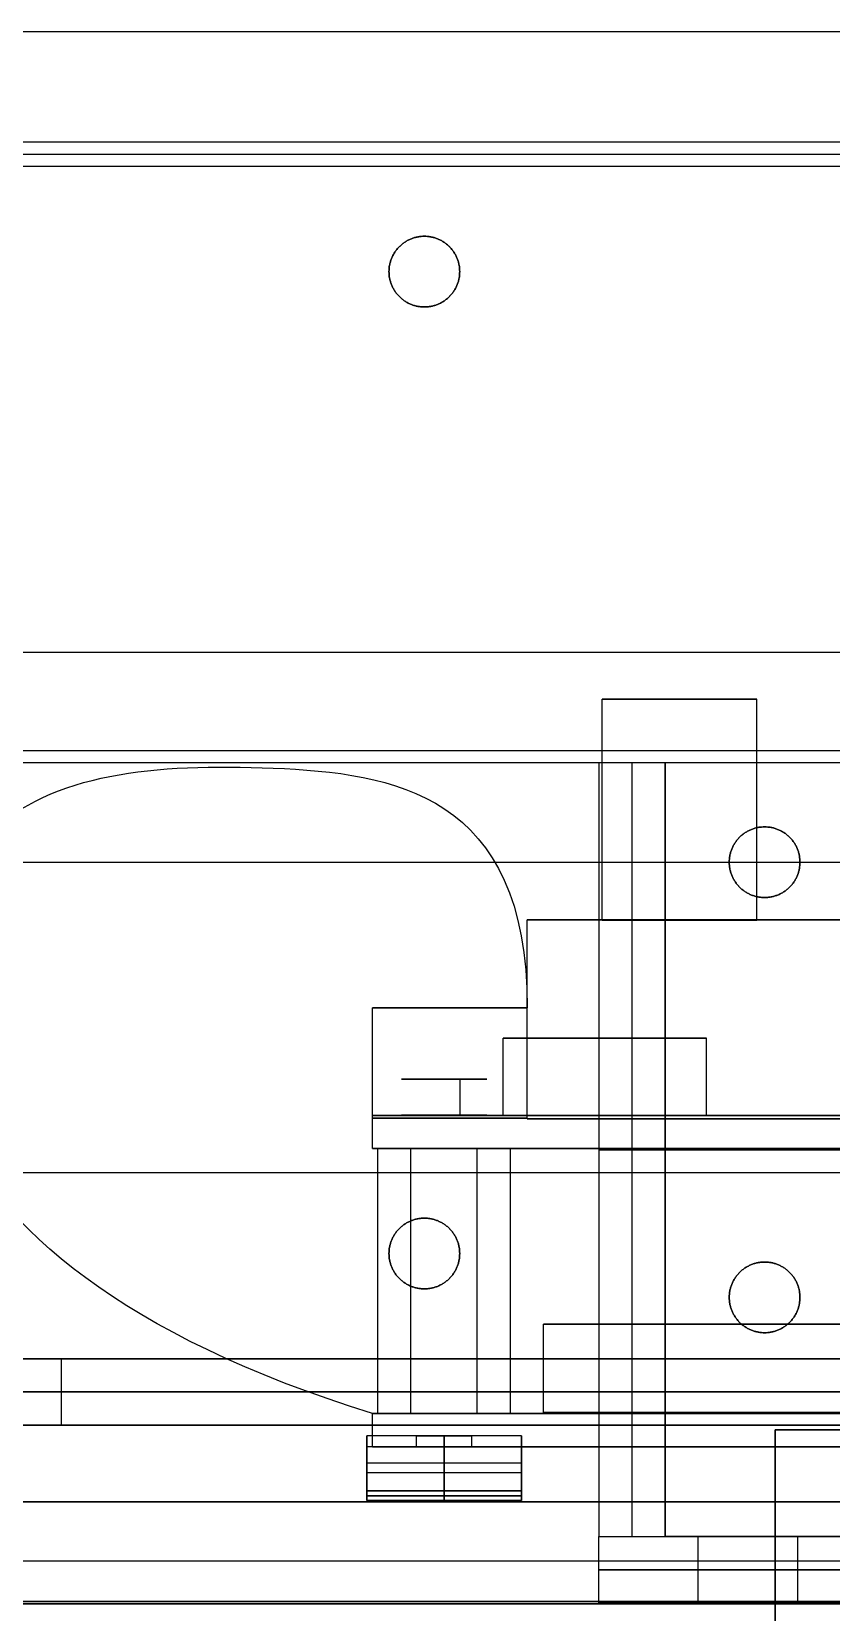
# Model space of a CAD drawing. Header units: millimetres. Extents: x 0 to 665, y 182 to 367.
# Drawn here: x 501.5 to 537.7, y 230.3 to 301.8 of the extents above; entities that cross this region are included whole.
import ezdxf

# ---------------------------------------------------------------- set-up
doc = ezdxf.new("R2010")
doc.units = ezdxf.units.MM
doc.header["$MEASUREMENT"] = 0
for name, color, linetype, true_color in [('Camera Mount', 7, 'Continuous', 0xffffff), ('Display Board', 253, 'Continuous', 0xb4b4b4), ('Display Bracket', 254, 'Continuous', 0xd1d1ff), ('Inner Mount$booleaned (inner mount)', 18, 'Continuous', 0x000000), ('Outer Case$booleaned (outer)', 251, 'Continuous', 0x4a4a4a), ('Raspberry Pi', 128, 'Continuous', 0x005431), ('Screen', 178, 'Continuous', 0x000054)]:
    doc.layers.add(name, color=color, linetype=linetype, true_color=true_color)

msp = doc.modelspace()

# ---------------------------------------------------------------- linework, layer by layer
at = {"layer": 'Camera Mount'}
for p, q in [((527.151, 251.204, 90.009), (527.151, 233.684, 90.009)), ((527.151, 251.204, 90.009), (527.151, 251.204, 73.5)), ((527.151, 251.204, 70.5), (583.151, 251.204, 70.5)), ((530.151, 251.204, 90.009), (530.151, 233.684, 90.009)), ((530.151, 251.204, 90.009), (530.151, 251.204, 73.5)), ((530.151, 251.204, 73.5), (580.151, 251.204, 73.5)), ((580.151, 233.684, 85.379), (530.151, 233.684, 85.379)), ((583.151, 230.684, 85.379), (527.151, 230.684, 85.379))]:
    msp.add_line(p, q, dxfattribs=at)
for points in [[(527.151, 268.724, 73.5), (527.151, 251.204, 73.5), (527.151, 233.684, 73.5)], [(530.151, 268.724, 73.5), (528.651, 268.724, 73.5), (527.151, 268.724, 73.5)], [(527.151, 268.724, 73.5), (527.151, 251.204, 90.009), (527.151, 233.684, 106.519)], [(583.151, 268.724, 70.5), (555.151, 268.724, 70.5), (527.151, 268.724, 70.5)], [(527.151, 268.724, 70.5), (527.151, 268.724, 72), (527.151, 268.724, 73.5)], [(527.151, 268.724, 70.5), (527.151, 251.204, 70.5), (527.151, 233.684, 70.5)], [(583.151, 268.724, 72), (555.151, 268.724, 72), (527.151, 268.724, 72)], [(527.151, 268.724, 72), (527.151, 251.204, 72), (527.151, 233.684, 72)], [(528.651, 268.724, 73.5), (528.651, 251.204, 90.009), (528.651, 233.684, 106.519)], [(530.151, 233.684, 73.5), (530.151, 251.204, 73.5), (530.151, 268.724, 73.5)], [(530.151, 268.724, 73.5), (530.151, 251.204, 90.009), (530.151, 233.684, 106.519)], [(580.151, 268.724, 73.5), (555.151, 268.724, 73.5), (530.151, 268.724, 73.5)], [(534.651, 265.824, 70.5), (534.651, 265.824, 72), (534.651, 265.824, 73.5)], [(533.051, 264.224, 70.5), (533.051, 264.224, 72), (533.051, 264.224, 73.5)], [(536.251, 264.224, 70.5), (536.251, 264.224, 72), (536.251, 264.224, 73.5)], [(534.651, 262.624, 70.5), (534.651, 262.624, 72), (534.651, 262.624, 73.5)], [(527.151, 251.204, 90.009), (528.651, 251.204, 90.009), (530.151, 251.204, 90.009)], [(527.151, 251.204, 70.5), (527.151, 251.204, 72), (527.151, 251.204, 73.5)], [(534.651, 246.118, 70.5), (534.651, 246.118, 72), (534.651, 246.118, 73.5)], [(533.051, 244.518, 70.5), (533.051, 244.518, 72), (533.051, 244.518, 73.5)], [(536.251, 244.518, 70.5), (536.251, 244.518, 72), (536.251, 244.518, 73.5)], [(534.651, 242.918, 70.5), (534.651, 242.918, 72), (534.651, 242.918, 73.5)], [(527.151, 230.684, 70.5), (527.151, 232.184, 70.5), (527.151, 233.684, 70.5)], [(527.151, 233.684, 70.5), (531.651, 233.684, 70.5), (536.151, 233.684, 70.5)], [(527.151, 230.684, 106.519), (527.151, 232.184, 106.519), (527.151, 233.684, 106.519)], [(527.151, 233.684, 70.5), (527.151, 233.684, 72), (527.151, 233.684, 73.5)], [(527.151, 233.684, 106.519), (528.651, 233.684, 106.519), (530.151, 233.684, 106.519)], [(527.151, 233.684, 106.519), (527.151, 233.684, 90.009), (527.151, 233.684, 73.5)], [(527.151, 230.684, 88.509), (527.151, 232.184, 88.509), (527.151, 233.684, 88.509)], [(530.151, 233.684, 106.519), (530.151, 233.684, 90.009), (530.151, 233.684, 73.5)], [(530.151, 233.684, 73.5), (555.151, 233.684, 73.5), (580.151, 233.684, 73.5)], [(531.651, 230.684, 70.5), (531.651, 232.184, 70.5), (531.651, 233.684, 70.5)], [(536.151, 230.684, 64.239), (536.151, 232.184, 64.239), (536.151, 233.684, 64.239)], [(543.647, 233.684, 64.239), (539.899, 233.684, 64.239), (536.151, 233.684, 64.239)], [(536.151, 230.684, 70.5), (536.151, 232.184, 70.5), (536.151, 233.684, 70.5)], [(536.151, 233.684, 64.239), (536.151, 233.684, 67.37), (536.151, 233.684, 70.5)], [(536.151, 233.684, 70.5), (555.151, 233.684, 70.5), (574.151, 233.684, 70.5)], [(536.151, 230.684, 67.37), (536.151, 232.184, 67.37), (536.151, 233.684, 67.37)], [(536.151, 232.184, 70.5), (531.651, 232.184, 70.5), (527.151, 232.184, 70.5)], [(527.151, 232.184, 70.5), (527.151, 232.184, 88.509), (527.151, 232.184, 106.519)], [(543.647, 232.184, 64.239), (539.899, 232.184, 64.239), (536.151, 232.184, 64.239)], [(536.151, 232.184, 64.239), (536.151, 232.184, 67.37), (536.151, 232.184, 70.5)], [(536.151, 230.684, 70.5), (531.651, 230.684, 70.5), (527.151, 230.684, 70.5)], [(527.151, 230.684, 70.5), (527.151, 230.684, 88.509), (527.151, 230.684, 106.519)], [(543.647, 230.684, 64.239), (539.899, 230.684, 64.239), (536.151, 230.684, 64.239)], [(536.151, 230.684, 64.239), (536.151, 230.684, 67.37), (536.151, 230.684, 70.5)]]:
    msp.add_open_spline(points, degree=2, dxfattribs=at)
for points in [[(536.251, 264.224, 70.5), (536.251, 262.624, 70.5), (534.651, 262.624, 70.5), (533.051, 262.624, 70.5), (533.051, 264.224, 70.5), (533.051, 265.824, 70.5), (534.651, 265.824, 70.5), (536.251, 265.824, 70.5), (536.251, 264.224, 70.5)], [(536.251, 264.224, 73.5), (536.251, 262.624, 73.5), (534.651, 262.624, 73.5), (533.051, 262.624, 73.5), (533.051, 264.224, 73.5), (533.051, 265.824, 73.5), (534.651, 265.824, 73.5), (536.251, 265.824, 73.5), (536.251, 264.224, 73.5)], [(536.251, 244.518, 70.5), (536.251, 242.918, 70.5), (534.651, 242.918, 70.5), (533.051, 242.918, 70.5), (533.051, 244.518, 70.5), (533.051, 246.118, 70.5), (534.651, 246.118, 70.5), (536.251, 246.118, 70.5), (536.251, 244.518, 70.5)], [(536.251, 244.518, 73.5), (536.251, 242.918, 73.5), (534.651, 242.918, 73.5), (533.051, 242.918, 73.5), (533.051, 244.518, 73.5), (533.051, 246.118, 73.5), (534.651, 246.118, 73.5), (536.251, 246.118, 73.5), (536.251, 244.518, 73.5)]]:
    msp.add_rational_spline(points, [1, 0.707106781187, 1, 0.707106781187, 1, 0.707106781187, 1, 0.707106781187, 1], degree=2, knots=[-10.053096, -10.053096, -10.053096, -7.539822, -7.539822, -5.026548, -5.026548, -2.513274, -2.513274, 0, 0, 0], dxfattribs=at)
for points, knots in [([(530.151, 233.684, 106.519), (542.651, 233.684, 106.519), (555.151, 233.684, 106.519), (567.651, 233.684, 106.519), (580.151, 233.684, 106.519)], [458.146722, 458.146722, 458.146722, 483.146722, 483.146722, 508.146722, 508.146722, 508.146722]), ([(527.151, 232.184, 106.519), (541.151, 232.184, 106.519), (555.151, 232.184, 106.519), (569.151, 232.184, 106.519), (583.151, 232.184, 106.519)], [455.146722, 455.146722, 455.146722, 483.146722, 483.146722, 511.146722, 511.146722, 511.146722]), ([(527.151, 230.684, 106.519), (541.151, 230.684, 106.519), (555.151, 230.684, 106.519), (569.151, 230.684, 106.519), (583.151, 230.684, 106.519)], [455.146722, 455.146722, 455.146722, 483.146722, 483.146722, 511.146722, 511.146722, 511.146722])]:
    msp.add_open_spline(points, degree=2, knots=knots, dxfattribs=at)
at = {"layer": 'Display Board'}
for points in [[(517.151, 251.255, -29.5), (517.901, 251.255, -28.201), (518.651, 251.255, -26.902)], [(517.151, 239.255, -29.5), (517.151, 245.255, -29.5), (517.151, 251.255, -29.5)], [(518.651, 251.255, -32.098), (517.901, 251.255, -30.799), (517.151, 251.255, -29.5)], [(517.151, 251.255, 20), (517.901, 251.255, 21.299), (518.651, 251.255, 22.598)], [(517.151, 239.255, 20), (517.151, 245.255, 20), (517.151, 251.255, 20)], [(518.651, 251.255, 17.402), (517.901, 251.255, 18.701), (517.151, 251.255, 20)], [(518.651, 239.255, -26.902), (518.651, 245.255, -26.902), (518.651, 251.255, -26.902)], [(518.651, 251.255, -26.902), (520.151, 251.255, -26.902), (521.651, 251.255, -26.902)], [(518.651, 239.255, -32.098), (518.651, 245.255, -32.098), (518.651, 251.255, -32.098)], [(521.651, 251.255, -32.098), (520.151, 251.255, -32.098), (518.651, 251.255, -32.098)], [(518.651, 239.255, 22.598), (518.651, 245.255, 22.598), (518.651, 251.255, 22.598)], [(518.651, 251.255, 22.598), (520.151, 251.255, 22.598), (521.651, 251.255, 22.598)], [(518.651, 239.255, 17.402), (518.651, 245.255, 17.402), (518.651, 251.255, 17.402)], [(521.651, 251.255, 17.402), (520.151, 251.255, 17.402), (518.651, 251.255, 17.402)], [(521.651, 239.255, -26.902), (521.651, 245.255, -26.902), (521.651, 251.255, -26.902)], [(521.651, 251.255, -26.902), (522.401, 251.255, -28.201), (523.151, 251.255, -29.5)], [(521.651, 239.255, -32.098), (521.651, 245.255, -32.098), (521.651, 251.255, -32.098)], [(523.151, 251.255, -29.5), (522.401, 251.255, -30.799), (521.651, 251.255, -32.098)], [(521.651, 239.255, 22.598), (521.651, 245.255, 22.598), (521.651, 251.255, 22.598)], [(521.651, 251.255, 22.598), (522.401, 251.255, 21.299), (523.151, 251.255, 20)], [(521.651, 239.255, 17.402), (521.651, 245.255, 17.402), (521.651, 251.255, 17.402)], [(523.151, 251.255, 20), (522.401, 251.255, 18.701), (521.651, 251.255, 17.402)], [(523.151, 239.255, -29.5), (523.151, 245.255, -29.5), (523.151, 251.255, -29.5)], [(523.151, 239.255, 20), (523.151, 245.255, 20), (523.151, 251.255, 20)], [(516.915, 237.755, -32), (516.915, 238.505, -32), (516.915, 239.255, -32)], [(582.915, 239.255, -32), (549.915, 239.255, -32), (516.915, 239.255, -32)], [(516.915, 237.755, 23), (516.915, 238.505, 23), (516.915, 239.255, 23)], [(516.915, 239.255, -32), (516.915, 239.255, -4.5), (516.915, 239.255, 23)], [(516.915, 239.255, 23), (549.915, 239.255, 23), (582.915, 239.255, 23)], [(517.151, 239.255, -29.5), (517.901, 239.255, -28.201), (518.651, 239.255, -26.902)], [(518.651, 239.255, -32.098), (517.901, 239.255, -30.799), (517.151, 239.255, -29.5)], [(517.151, 239.255, 20), (517.901, 239.255, 21.299), (518.651, 239.255, 22.598)], [(518.651, 239.255, 17.402), (517.901, 239.255, 18.701), (517.151, 239.255, 20)], [(518.651, 239.255, -26.902), (520.151, 239.255, -26.902), (521.651, 239.255, -26.902)], [(521.651, 239.255, -32.098), (520.151, 239.255, -32.098), (518.651, 239.255, -32.098)], [(518.651, 239.255, 22.598), (520.151, 239.255, 22.598), (521.651, 239.255, 22.598)], [(521.651, 239.255, 17.402), (520.151, 239.255, 17.402), (518.651, 239.255, 17.402)], [(521.651, 239.255, -26.902), (522.401, 239.255, -28.201), (523.151, 239.255, -29.5)], [(523.151, 239.255, -29.5), (522.401, 239.255, -30.799), (521.651, 239.255, -32.098)], [(521.651, 239.255, 22.598), (522.401, 239.255, 21.299), (523.151, 239.255, 20)], [(523.151, 239.255, 20), (522.401, 239.255, 18.701), (521.651, 239.255, 17.402)], [(582.915, 237.755, -32), (549.915, 237.755, -32), (516.915, 237.755, -32)], [(516.915, 237.755, -32), (516.915, 237.755, -4.5), (516.915, 237.755, 23)], [(516.915, 237.755, 23), (549.915, 237.755, 23), (582.915, 237.755, 23)]]:
    msp.add_open_spline(points, degree=2, dxfattribs=at)
at = {"layer": 'Display Bracket'}
for p, q in [((516.651, 238.255, 22.992), (516.651, 237.973, 22.992)), ((516.651, 238.255, -26.508), (516.651, 237.973, -26.508)), ((516.651, 238.251, 16.993), (516.651, 238.005, 17.13)), ((516.651, 238.251, -32.507), (516.651, 238.005, -32.37)), ((516.651, 237.973, 17.008), (516.651, 238.041, 17.13)), ((516.651, 237.973, -32.492), (516.651, 238.041, -32.37)), ((516.651, 238.005, 22.87), (516.651, 238.005, 23.009)), ((516.651, 238.005, -26.63), (516.651, 238.005, -26.491)), ((523.651, 238.255, 17.008), (523.651, 237.973, 17.008)), ((523.651, 238.255, -32.492), (523.651, 237.973, -32.492)), ((523.651, 238.251, 23.007), (523.651, 238.005, 22.87)), ((523.651, 238.251, -26.493), (523.651, 238.005, -26.63)), ((523.651, 237.973, 22.992), (523.651, 238.041, 22.87)), ((523.651, 237.973, -26.508), (523.651, 238.041, -26.63)), ((523.651, 238.005, 17.13), (523.651, 238.005, 16.991)), ((523.651, 238.005, -32.37), (523.651, 238.005, -32.509))]:
    msp.add_line(p, q, dxfattribs=at)
for points, degree in [([(516.651, 238.255, 23), (516.651, 238.234, 23.038), (516.651, 238.213, 23.076), (516.651, 238.192, 23.113)], 3), ([(516.651, 238.255, 17), (516.651, 238.255, 17.043), (516.651, 238.255, 17.086), (516.651, 238.255, 17.13)], 3), ([(523.651, 238.255, 23), (520.151, 238.255, 23), (516.651, 238.255, 23)], 2), ([(523.651, 238.255, 17), (520.151, 238.255, 17), (516.651, 238.255, 17)], 2), ([(516.651, 238.192, 16.887), (516.651, 238.213, 16.924), (516.651, 238.234, 16.962), (516.651, 238.255, 17)], 3), ([(516.651, 238.255, 22.87), (516.651, 238.255, 22.914), (516.651, 238.255, 22.957), (516.651, 238.255, 23)], 3), ([(516.651, 238.255, 17.13), (516.651, 238.255, 19.043), (516.651, 238.255, 20.957), (516.651, 238.255, 22.87)], 3), ([(516.651, 238.255, 22.87), (516.651, 238.005, 22.87), (516.651, 237.755, 22.87)], 2), ([(516.651, 237.755, 17.13), (516.651, 238.005, 17.13), (516.651, 238.255, 17.13)], 2), ([(518.901, 238.255, 20), (517.776, 238.255, 20), (516.651, 238.255, 20)], 2), ([(516.651, 238.255, 20), (516.651, 238.005, 20), (516.651, 237.755, 20)], 2), ([(516.651, 238.255, -26.5), (516.651, 238.234, -26.462), (516.651, 238.213, -26.424), (516.651, 238.192, -26.387)], 3), ([(516.651, 238.255, -32.5), (516.651, 238.255, -32.457), (516.651, 238.255, -32.414), (516.651, 238.255, -32.37)], 3), ([(523.651, 238.255, -26.5), (520.151, 238.255, -26.5), (516.651, 238.255, -26.5)], 2), ([(523.651, 238.255, -32.5), (520.151, 238.255, -32.5), (516.651, 238.255, -32.5)], 2), ([(516.651, 238.192, -32.613), (516.651, 238.213, -32.576), (516.651, 238.234, -32.538), (516.651, 238.255, -32.5)], 3), ([(516.651, 238.255, -26.63), (516.651, 238.255, -26.586), (516.651, 238.255, -26.543), (516.651, 238.255, -26.5)], 3), ([(516.651, 238.255, -32.37), (516.651, 238.255, -30.457), (516.651, 238.255, -28.543), (516.651, 238.255, -26.63)], 3), ([(516.651, 238.255, -26.63), (516.651, 238.005, -26.63), (516.651, 237.755, -26.63)], 2), ([(516.651, 237.755, -32.37), (516.651, 238.005, -32.37), (516.651, 238.255, -32.37)], 2), ([(518.901, 238.255, -29.5), (517.776, 238.255, -29.5), (516.651, 238.255, -29.5)], 2), ([(516.651, 238.255, -29.5), (516.651, 238.005, -29.5), (516.651, 237.755, -29.5)], 2), ([(516.651, 235.755, 12.5), (516.651, 236.567, 13.962), (516.651, 237.38, 15.425), (516.651, 238.192, 16.887)], 3), ([(516.651, 238.192, 16.887), (516.651, 237.973, 17.008), (516.651, 237.755, 17.13)], 2), ([(516.651, 238.192, 23.113), (516.651, 237.38, 24.575), (516.651, 236.567, 26.038), (516.651, 235.755, 27.5)], 3), ([(516.651, 237.755, 22.87), (516.651, 237.973, 22.992), (516.651, 238.192, 23.113)], 2), ([(516.651, 235.755, -37), (516.651, 236.567, -35.538), (516.651, 237.38, -34.075), (516.651, 238.192, -32.613)], 3), ([(516.651, 238.192, -32.613), (516.651, 237.973, -32.492), (516.651, 237.755, -32.37)], 2), ([(516.651, 238.192, -26.387), (516.651, 237.38, -24.925), (516.651, 236.567, -23.462), (516.651, 235.755, -22)], 3), ([(516.651, 237.755, -26.63), (516.651, 237.973, -26.508), (516.651, 238.192, -26.387)], 2), ([(516.651, 238.005, 17.13), (516.651, 238.005, 19.043), (516.651, 238.005, 20.957), (516.651, 238.005, 22.87)], 3), ([(516.651, 238.005, -32.37), (516.651, 238.005, -30.457), (516.651, 238.005, -28.543), (516.651, 238.005, -26.63)], 3), ([(516.651, 235.536, 12.621), (516.651, 236.349, 14.084), (516.651, 237.161, 15.546), (516.651, 237.973, 17.008)], 3), ([(516.651, 237.973, 22.992), (516.651, 237.161, 24.454), (516.651, 236.349, 25.916), (516.651, 235.536, 27.379)], 3), ([(516.651, 235.536, -36.879), (516.651, 236.349, -35.416), (516.651, 237.161, -33.954), (516.651, 237.973, -32.492)], 3), ([(516.651, 237.973, -26.508), (516.651, 237.161, -25.046), (516.651, 236.349, -23.584), (516.651, 235.536, -22.121)], 3), ([(523.651, 237.755, 22.87), (520.151, 237.755, 22.87), (516.651, 237.755, 22.87)], 2), ([(516.651, 237.755, 22.87), (516.651, 236.943, 24.333), (516.651, 236.13, 25.795), (516.651, 235.318, 27.257)], 3), ([(523.651, 237.755, 17.13), (520.151, 237.755, 17.13), (516.651, 237.755, 17.13)], 2), ([(516.651, 237.755, 17.13), (516.651, 237.755, 19.043), (516.651, 237.755, 20.957), (516.651, 237.755, 22.87)], 3), ([(516.651, 235.318, 12.743), (516.651, 236.13, 14.205), (516.651, 236.943, 15.667), (516.651, 237.755, 17.13)], 3), ([(518.901, 237.755, 20), (517.776, 237.755, 20), (516.651, 237.755, 20)], 2), ([(523.651, 237.755, -26.63), (520.151, 237.755, -26.63), (516.651, 237.755, -26.63)], 2), ([(516.651, 237.755, -26.63), (516.651, 236.943, -25.167), (516.651, 236.13, -23.705), (516.651, 235.318, -22.243)], 3), ([(523.651, 237.755, -32.37), (520.151, 237.755, -32.37), (516.651, 237.755, -32.37)], 2), ([(516.651, 237.755, -32.37), (516.651, 237.755, -30.457), (516.651, 237.755, -28.543), (516.651, 237.755, -26.63)], 3), ([(516.651, 235.318, -36.757), (516.651, 236.13, -35.295), (516.651, 236.943, -33.833), (516.651, 237.755, -32.37)], 3), ([(518.901, 237.755, -29.5), (517.776, 237.755, -29.5), (516.651, 237.755, -29.5)], 2), ([(518.901, 237.755, 20), (518.901, 238.005, 20), (518.901, 238.255, 20)], 2), ([(518.901, 237.755, -29.5), (518.901, 238.005, -29.5), (518.901, 238.255, -29.5)], 2), ([(520.151, 237.755, 21.25), (520.151, 238.005, 21.25), (520.151, 238.255, 21.25)], 2), ([(520.151, 235.755, 27.5), (520.151, 236.588, 26), (520.151, 237.422, 24.5), (520.151, 238.255, 23)], 3), ([(520.151, 238.255, 23), (520.151, 238.255, 22.417), (520.151, 238.255, 21.833), (520.151, 238.255, 21.25)], 3), ([(520.151, 238.255, 18.75), (520.151, 238.255, 18.167), (520.151, 238.255, 17.583), (520.151, 238.255, 17)], 3), ([(520.151, 238.255, 17), (520.151, 237.422, 15.5), (520.151, 236.588, 14), (520.151, 235.755, 12.5)], 3), ([(520.151, 237.755, 18.75), (520.151, 238.005, 18.75), (520.151, 238.255, 18.75)], 2), ([(520.151, 237.755, -28.25), (520.151, 238.005, -28.25), (520.151, 238.255, -28.25)], 2), ([(520.151, 235.755, -22), (520.151, 236.588, -23.5), (520.151, 237.422, -25), (520.151, 238.255, -26.5)], 3), ([(520.151, 238.255, -26.5), (520.151, 238.255, -27.083), (520.151, 238.255, -27.667), (520.151, 238.255, -28.25)], 3), ([(520.151, 238.255, -30.75), (520.151, 238.255, -31.333), (520.151, 238.255, -31.917), (520.151, 238.255, -32.5)], 3), ([(520.151, 238.255, -32.5), (520.151, 237.422, -34), (520.151, 236.588, -35.5), (520.151, 235.755, -37)], 3), ([(520.151, 237.755, -30.75), (520.151, 238.005, -30.75), (520.151, 238.255, -30.75)], 2), ([(520.151, 235.318, 27.257), (520.151, 236.13, 25.795), (520.151, 236.943, 24.333), (520.151, 237.755, 22.87)], 3), ([(520.151, 237.755, 22.87), (520.151, 237.755, 22.33), (520.151, 237.755, 21.79), (520.151, 237.755, 21.25)], 3), ([(520.151, 237.755, 18.75), (520.151, 237.755, 18.21), (520.151, 237.755, 17.67), (520.151, 237.755, 17.13)], 3), ([(520.151, 237.755, 17.13), (520.151, 236.943, 15.667), (520.151, 236.13, 14.205), (520.151, 235.318, 12.743)], 3), ([(520.151, 235.318, -22.243), (520.151, 236.13, -23.705), (520.151, 236.943, -25.167), (520.151, 237.755, -26.63)], 3), ([(520.151, 237.755, -26.63), (520.151, 237.755, -27.17), (520.151, 237.755, -27.71), (520.151, 237.755, -28.25)], 3), ([(520.151, 237.755, -30.75), (520.151, 237.755, -31.29), (520.151, 237.755, -31.83), (520.151, 237.755, -32.37)], 3), ([(520.151, 237.755, -32.37), (520.151, 236.943, -33.833), (520.151, 236.13, -35.295), (520.151, 235.318, -36.757)], 3), ([(523.651, 238.255, 20), (522.526, 238.255, 20), (521.401, 238.255, 20)], 2), ([(521.401, 237.755, 20), (521.401, 238.005, 20), (521.401, 238.255, 20)], 2), ([(523.651, 238.255, -29.5), (522.526, 238.255, -29.5), (521.401, 238.255, -29.5)], 2), ([(521.401, 237.755, -29.5), (521.401, 238.005, -29.5), (521.401, 238.255, -29.5)], 2), ([(523.651, 237.755, 20), (522.526, 237.755, 20), (521.401, 237.755, 20)], 2), ([(523.651, 237.755, -29.5), (522.526, 237.755, -29.5), (521.401, 237.755, -29.5)], 2), ([(523.651, 238.255, 17), (523.651, 238.234, 16.962), (523.651, 238.213, 16.924), (523.651, 238.192, 16.887)], 3), ([(523.651, 238.255, 23), (523.651, 238.255, 22.957), (523.651, 238.255, 22.914), (523.651, 238.255, 22.87)], 3), ([(523.651, 238.192, 23.113), (523.651, 238.213, 23.076), (523.651, 238.234, 23.038), (523.651, 238.255, 23)], 3), ([(523.651, 238.255, 17.13), (523.651, 238.255, 17.086), (523.651, 238.255, 17.043), (523.651, 238.255, 17)], 3), ([(523.651, 238.255, 22.87), (523.651, 238.255, 20.957), (523.651, 238.255, 19.043), (523.651, 238.255, 17.13)], 3), ([(523.651, 238.255, 17.13), (523.651, 238.005, 17.13), (523.651, 237.755, 17.13)], 2), ([(523.651, 237.755, 22.87), (523.651, 238.005, 22.87), (523.651, 238.255, 22.87)], 2), ([(523.651, 238.255, 20), (523.651, 238.005, 20), (523.651, 237.755, 20)], 2), ([(523.651, 238.255, -32.5), (523.651, 238.234, -32.538), (523.651, 238.213, -32.576), (523.651, 238.192, -32.613)], 3), ([(523.651, 238.255, -26.5), (523.651, 238.255, -26.543), (523.651, 238.255, -26.586), (523.651, 238.255, -26.63)], 3), ([(523.651, 238.192, -26.387), (523.651, 238.213, -26.424), (523.651, 238.234, -26.462), (523.651, 238.255, -26.5)], 3), ([(523.651, 238.255, -32.37), (523.651, 238.255, -32.414), (523.651, 238.255, -32.457), (523.651, 238.255, -32.5)], 3), ([(523.651, 238.255, -26.63), (523.651, 238.255, -28.543), (523.651, 238.255, -30.457), (523.651, 238.255, -32.37)], 3), ([(523.651, 238.255, -32.37), (523.651, 238.005, -32.37), (523.651, 237.755, -32.37)], 2), ([(523.651, 237.755, -26.63), (523.651, 238.005, -26.63), (523.651, 238.255, -26.63)], 2), ([(523.651, 238.255, -29.5), (523.651, 238.005, -29.5), (523.651, 237.755, -29.5)], 2), ([(523.651, 235.755, 27.5), (523.651, 236.567, 26.038), (523.651, 237.38, 24.575), (523.651, 238.192, 23.113)], 3), ([(523.651, 238.192, 23.113), (523.651, 237.973, 22.992), (523.651, 237.755, 22.87)], 2), ([(523.651, 238.192, 16.887), (523.651, 237.38, 15.425), (523.651, 236.567, 13.962), (523.651, 235.755, 12.5)], 3), ([(523.651, 237.755, 17.13), (523.651, 237.973, 17.008), (523.651, 238.192, 16.887)], 2), ([(523.651, 235.755, -22), (523.651, 236.567, -23.462), (523.651, 237.38, -24.925), (523.651, 238.192, -26.387)], 3), ([(523.651, 238.192, -26.387), (523.651, 237.973, -26.508), (523.651, 237.755, -26.63)], 2), ([(523.651, 238.192, -32.613), (523.651, 237.38, -34.075), (523.651, 236.567, -35.538), (523.651, 235.755, -37)], 3), ([(523.651, 237.755, -32.37), (523.651, 237.973, -32.492), (523.651, 238.192, -32.613)], 2), ([(523.651, 238.005, 22.87), (523.651, 238.005, 20.957), (523.651, 238.005, 19.043), (523.651, 238.005, 17.13)], 3), ([(523.651, 238.005, -26.63), (523.651, 238.005, -28.543), (523.651, 238.005, -30.457), (523.651, 238.005, -32.37)], 3), ([(523.651, 235.536, 27.379), (523.651, 236.349, 25.916), (523.651, 237.161, 24.454), (523.651, 237.973, 22.992)], 3), ([(523.651, 237.973, 17.008), (523.651, 237.161, 15.546), (523.651, 236.349, 14.084), (523.651, 235.536, 12.621)], 3), ([(523.651, 235.536, -22.121), (523.651, 236.349, -23.584), (523.651, 237.161, -25.046), (523.651, 237.973, -26.508)], 3), ([(523.651, 237.973, -32.492), (523.651, 237.161, -33.954), (523.651, 236.349, -35.416), (523.651, 235.536, -36.879)], 3), ([(523.651, 235.318, 27.257), (523.651, 236.13, 25.795), (523.651, 236.943, 24.333), (523.651, 237.755, 22.87)], 3), ([(523.651, 237.755, 22.87), (523.651, 237.755, 20.957), (523.651, 237.755, 19.043), (523.651, 237.755, 17.13)], 3), ([(523.651, 237.755, 17.13), (523.651, 236.943, 15.667), (523.651, 236.13, 14.205), (523.651, 235.318, 12.743)], 3), ([(523.651, 235.318, -22.243), (523.651, 236.13, -23.705), (523.651, 236.943, -25.167), (523.651, 237.755, -26.63)], 3), ([(523.651, 237.755, -26.63), (523.651, 237.755, -28.543), (523.651, 237.755, -30.457), (523.651, 237.755, -32.37)], 3), ([(523.651, 237.755, -32.37), (523.651, 236.943, -33.833), (523.651, 236.13, -35.295), (523.651, 235.318, -36.757)], 3), ([(523.651, 237.005, 25.25), (520.151, 237.005, 25.25), (516.651, 237.005, 25.25)], 2), ([(523.651, 237.005, 14.75), (520.151, 237.005, 14.75), (516.651, 237.005, 14.75)], 2), ([(523.651, 237.005, -24.25), (520.151, 237.005, -24.25), (516.651, 237.005, -24.25)], 2), ([(523.651, 237.005, -34.75), (520.151, 237.005, -34.75), (516.651, 237.005, -34.75)], 2), ([(516.651, 236.973, 14.693), (516.651, 236.755, 14.815), (516.651, 236.536, 14.936)], 2), ([(516.651, 236.973, 25.307), (516.651, 236.755, 25.185), (516.651, 236.536, 25.064)], 2), ([(516.651, 236.973, -34.807), (516.651, 236.755, -34.685), (516.651, 236.536, -34.564)], 2), ([(516.651, 236.973, -24.193), (516.651, 236.755, -24.315), (516.651, 236.536, -24.436)], 2), ([(523.651, 236.973, 25.307), (523.651, 236.755, 25.185), (523.651, 236.536, 25.064)], 2), ([(523.651, 236.973, 14.693), (523.651, 236.755, 14.815), (523.651, 236.536, 14.936)], 2), ([(523.651, 236.973, -24.193), (523.651, 236.755, -24.315), (523.651, 236.536, -24.436)], 2), ([(523.651, 236.973, -34.807), (523.651, 236.755, -34.685), (523.651, 236.536, -34.564)], 2), ([(523.651, 236.568, 25.007), (520.151, 236.568, 25.007), (516.651, 236.568, 25.007)], 2), ([(523.651, 236.568, 14.993), (520.151, 236.568, 14.993), (516.651, 236.568, 14.993)], 2), ([(523.651, 236.568, -24.493), (520.151, 236.568, -24.493), (516.651, 236.568, -24.493)], 2), ([(523.651, 236.568, -34.507), (520.151, 236.568, -34.507), (516.651, 236.568, -34.507)], 2), ([(523.651, 235.755, 12.5), (520.151, 235.755, 12.5), (516.651, 235.755, 12.5)], 2), ([(516.651, 235.755, 27.5), (520.151, 235.755, 27.5), (523.651, 235.755, 27.5)], 2), ([(516.651, 235.318, 27.257), (516.651, 235.536, 27.379), (516.651, 235.755, 27.5)], 2), ([(516.651, 235.755, 12.5), (516.651, 235.536, 12.621), (516.651, 235.318, 12.743)], 2), ([(523.651, 235.755, -37), (520.151, 235.755, -37), (516.651, 235.755, -37)], 2), ([(516.651, 235.755, -22), (520.151, 235.755, -22), (523.651, 235.755, -22)], 2), ([(516.651, 235.318, -22.243), (516.651, 235.536, -22.121), (516.651, 235.755, -22)], 2), ([(516.651, 235.755, -37), (516.651, 235.536, -36.879), (516.651, 235.318, -36.757)], 2), ([(516.651, 235.536, 27.379), (520.151, 235.536, 27.379), (523.651, 235.536, 27.379)], 2), ([(523.651, 235.536, 12.621), (520.151, 235.536, 12.621), (516.651, 235.536, 12.621)], 2), ([(516.651, 235.536, -22.121), (520.151, 235.536, -22.121), (523.651, 235.536, -22.121)], 2), ([(523.651, 235.536, -36.879), (520.151, 235.536, -36.879), (516.651, 235.536, -36.879)], 2), ([(520.151, 235.755, 27.5), (520.151, 235.536, 27.379), (520.151, 235.318, 27.257)], 2), ([(520.151, 235.755, 12.5), (520.151, 235.536, 12.621), (520.151, 235.318, 12.743)], 2), ([(520.151, 235.755, -22), (520.151, 235.536, -22.121), (520.151, 235.318, -22.243)], 2), ([(520.151, 235.755, -37), (520.151, 235.536, -36.879), (520.151, 235.318, -36.757)], 2), ([(523.651, 235.755, 27.5), (523.651, 235.536, 27.379), (523.651, 235.318, 27.257)], 2), ([(523.651, 235.755, 12.5), (523.651, 235.536, 12.621), (523.651, 235.318, 12.743)], 2), ([(523.651, 235.755, -22), (523.651, 235.536, -22.121), (523.651, 235.318, -22.243)], 2), ([(523.651, 235.755, -37), (523.651, 235.536, -36.879), (523.651, 235.318, -36.757)], 2), ([(638.651, 235.255, -50.5), (555.151, 235.255, -50.5), (471.651, 235.255, -50.5)], 2), ([(471.651, 235.255, 50.5), (555.151, 235.255, 50.5), (638.651, 235.255, 50.5)], 2), ([(516.651, 235.318, 27.257), (520.151, 235.318, 27.257), (523.651, 235.318, 27.257)], 2), ([(523.651, 235.318, 12.743), (520.151, 235.318, 12.743), (516.651, 235.318, 12.743)], 2), ([(516.651, 235.318, -22.243), (520.151, 235.318, -22.243), (523.651, 235.318, -22.243)], 2), ([(523.651, 235.318, -36.757), (520.151, 235.318, -36.757), (516.651, 235.318, -36.757)], 2), ([(638.651, 230.755, -50.5), (555.151, 230.755, -50.5), (471.651, 230.755, -50.5)], 2), ([(471.651, 230.755, 50.5), (555.151, 230.755, 50.5), (638.651, 230.755, 50.5)], 2)]:
    msp.add_open_spline(points, degree=degree, dxfattribs=at)
at = {"layer": 'Display Bracket', "extrusion": (0, -1, 0)}
for points in [[(520.151, 238.255, 21.25), (518.901, 238.255, 21.25), (518.901, 238.255, 20), (518.901, 238.255, 18.75), (520.151, 238.255, 18.75), (521.401, 238.255, 18.75), (521.401, 238.255, 20), (521.401, 238.255, 21.25), (520.151, 238.255, 21.25)], [(520.151, 238.255, -28.25), (518.901, 238.255, -28.25), (518.901, 238.255, -29.5), (518.901, 238.255, -30.75), (520.151, 238.255, -30.75), (521.401, 238.255, -30.75), (521.401, 238.255, -29.5), (521.401, 238.255, -28.25), (520.151, 238.255, -28.25)]]:
    msp.add_rational_spline(points, [0.999999860338, 0.707106851018, 1, 0.707106781187, 1, 0.707106781187, 1, 0.707106781187, 1], degree=2, knots=[-7.853982, -7.853982, -7.853982, -5.890487, -5.890487, -3.926991, -3.926991, -1.963496, -1.963496, 0, 0, 0], dxfattribs=at)
at = {"layer": 'Display Bracket', "extrusion": (0, 1, 1.13687e-14)}
for points in [[(520.151, 237.755, 21.25), (518.901, 237.755, 21.25), (518.901, 237.755, 20), (518.901, 237.755, 18.75), (520.151, 237.755, 18.75), (521.401, 237.755, 18.75), (521.401, 237.755, 20), (521.401, 237.755, 21.25), (520.151, 237.755, 21.25)], [(520.151, 237.755, -28.25), (518.901, 237.755, -28.25), (518.901, 237.755, -29.5), (518.901, 237.755, -30.75), (520.151, 237.755, -30.75), (521.401, 237.755, -30.75), (521.401, 237.755, -29.5), (521.401, 237.755, -28.25), (520.151, 237.755, -28.25)]]:
    msp.add_rational_spline(points, [1, 0.707106781187, 1, 0.707106781187, 1, 0.707106781187, 1, 0.707106781187, 1], degree=2, knots=[-7.853982, -7.853982, -7.853982, -5.890486, -5.890486, -3.926991, -3.926991, -1.963495, -1.963495, 0, 0, 0], dxfattribs=at)
at = {"layer": 'Inner Mount$booleaned (inner mount)'}
for p, q in [((481.651, 269.284, -63.5), (600.054, 269.284, -63.5)), ((481.651, 268.735, -58.5), (541.351, 268.735, -58.5)), ((481.651, 241.738, -6.5), (502.845, 241.738, -6.5)), ((471.651, 238.738, -6.5), (502.845, 238.738, -6.5))]:
    msp.add_line(p, q, dxfattribs=at)
for points in [[(600.054, 296.83, -63.5), (540.853, 296.83, -63.5), (481.651, 296.83, -63.5)], [(481.651, 296.284, -61), (540.853, 296.284, -61), (600.054, 296.284, -61)], [(481.651, 295.738, -58.5), (540.853, 295.738, -58.5), (600.054, 295.738, -58.5)], [(519.256, 292.565, -58.5), (519.256, 292.565, -61), (519.256, 292.565, -63.5)], [(517.656, 290.965, -58.5), (517.656, 290.965, -61), (517.656, 290.965, -63.5)], [(520.856, 290.965, -58.5), (520.856, 290.965, -61), (520.856, 290.965, -63.5)], [(519.256, 289.365, -58.5), (519.256, 289.365, -61), (519.256, 289.365, -63.5)], [(519.256, 248.105, -58.5), (519.256, 248.105, -61), (519.256, 248.105, -63.5)], [(517.656, 246.505, -58.5), (517.656, 246.505, -61), (517.656, 246.505, -63.5)], [(520.856, 246.505, -58.5), (520.856, 246.505, -61), (520.856, 246.505, -63.5)], [(519.256, 244.905, -58.5), (519.256, 244.905, -61), (519.256, 244.905, -63.5)], [(481.651, 241.738, 50.5), (540.853, 241.738, 50.5), (600.054, 241.738, 50.5)], [(600.054, 241.738, -63.5), (540.853, 241.738, -63.5), (481.651, 241.738, -63.5)], [(541.351, 241.738, -58.5), (511.501, 241.738, -58.5), (481.651, 241.738, -58.5)], [(502.845, 238.738, 30.5), (502.845, 240.238, 30.5), (502.845, 241.738, 30.5)], [(502.845, 238.738, -50.5), (502.845, 240.238, -50.5), (502.845, 241.738, -50.5)], [(502.845, 241.738, 30.5), (502.845, 241.738, -10), (502.845, 241.738, -50.5)], [(502.845, 241.738, -50.5), (551.449, 241.738, -50.5), (600.054, 241.738, -50.5)], [(600.054, 241.738, 30.5), (551.449, 241.738, 30.5), (502.845, 241.738, 30.5)], [(502.845, 238.738, -10), (502.845, 240.238, -10), (502.845, 241.738, -10)], [(600.054, 240.238, -63.5), (535.853, 240.238, -63.5), (471.651, 240.238, -63.5)], [(471.651, 240.238, 50.5), (535.853, 240.238, 50.5), (600.054, 240.238, 50.5)], [(600.054, 240.238, 30.5), (551.449, 240.238, 30.5), (502.845, 240.238, 30.5)], [(502.845, 240.238, 30.5), (502.845, 240.238, -10), (502.845, 240.238, -50.5)], [(502.845, 240.238, -50.5), (551.449, 240.238, -50.5), (600.054, 240.238, -50.5)], [(638.651, 238.738, -63.5), (555.151, 238.738, -63.5), (471.651, 238.738, -63.5)], [(471.651, 238.738, 50.5), (535.853, 238.738, 50.5), (600.054, 238.738, 50.5)], [(502.845, 238.738, 30.5), (502.845, 238.738, -10), (502.845, 238.738, -50.5)], [(502.845, 238.738, -50.5), (555.151, 238.738, -50.5), (607.457, 238.738, -50.5)], [(600.054, 238.738, 30.5), (551.449, 238.738, 30.5), (502.845, 238.738, 30.5)]]:
    msp.add_open_spline(points, degree=2, dxfattribs=at)
for points, knots in [([(520.856, 290.965, -63.5), (520.856, 289.365, -63.5), (519.256, 289.365, -63.5), (517.656, 289.365, -63.5), (517.656, 290.965, -63.5), (517.656, 292.565, -63.5), (519.256, 292.565, -63.5), (520.856, 292.565, -63.5), (520.856, 290.965, -63.5)], [-10.053096, -10.053096, -10.053096, -7.539822, -7.539822, -5.026548, -5.026548, -2.513274, -2.513274, 0, 0, 0]), ([(520.856, 290.965, -58.5), (520.856, 292.565, -58.5), (519.256, 292.565, -58.5), (517.656, 292.565, -58.5), (517.656, 290.965, -58.5), (517.656, 289.365, -58.5), (519.256, 289.365, -58.5), (520.856, 289.365, -58.5), (520.856, 290.965, -58.5)], [0, 0, 0, 2.513274, 2.513274, 5.026548, 5.026548, 7.539822, 7.539822, 10.053096, 10.053096, 10.053096]), ([(520.856, 246.505, -63.5), (520.856, 244.905, -63.5), (519.256, 244.905, -63.5), (517.656, 244.905, -63.5), (517.656, 246.505, -63.5), (517.656, 248.105, -63.5), (519.256, 248.105, -63.5), (520.856, 248.105, -63.5), (520.856, 246.505, -63.5)], [-10.053096, -10.053096, -10.053096, -7.539822, -7.539822, -5.026548, -5.026548, -2.513274, -2.513274, 0, 0, 0]), ([(520.856, 246.505, -58.5), (520.856, 248.105, -58.5), (519.256, 248.105, -58.5), (517.656, 248.105, -58.5), (517.656, 246.505, -58.5), (517.656, 244.905, -58.5), (519.256, 244.905, -58.5), (520.856, 244.905, -58.5), (520.856, 246.505, -58.5)], [0, 0, 0, 2.513274, 2.513274, 5.026548, 5.026548, 7.539822, 7.539822, 10.053096, 10.053096, 10.053096])]:
    msp.add_rational_spline(points, [1, 0.707106781187, 1, 0.707106781187, 1, 0.707106781187, 1, 0.707106781187, 1], degree=2, knots=knots, dxfattribs=at)
at = {"layer": 'Outer Case$booleaned (outer)'}
for p, q in [((632.914, 264.208, -65.5), (477.388, 264.208, -65.5)), ((632.914, 264.208, -68.5), (477.388, 264.208, -68.5))]:
    msp.add_line(p, q, dxfattribs=at)
for points in [[(448.651, 301.833, -67), (555.151, 301.833, -67), (661.651, 301.833, -67)], [(451.651, 301.833, -65.5), (555.151, 301.833, -65.5), (658.651, 301.833, -65.5)], [(454.651, 301.833, -68.5), (555.151, 301.833, -68.5), (655.651, 301.833, -68.5)], [(519.256, 292.565, -65.5), (519.256, 292.565, -67), (519.256, 292.565, -68.5)], [(517.656, 290.965, -65.5), (517.656, 290.965, -67), (517.656, 290.965, -68.5)], [(520.856, 290.965, -65.5), (520.856, 290.965, -67), (520.856, 290.965, -68.5)], [(519.256, 289.365, -65.5), (519.256, 289.365, -67), (519.256, 289.365, -68.5)], [(661.651, 273.723, 70.5), (555.151, 273.723, 70.5), (448.651, 273.723, 70.5)], [(661.651, 273.723, 69), (555.151, 273.723, 69), (448.651, 273.723, 69)], [(658.651, 273.723, 67.5), (555.151, 273.723, 67.5), (451.651, 273.723, 67.5)], [(534.651, 265.824, 67.5), (534.651, 265.824, 69), (534.651, 265.824, 70.5)], [(533.051, 264.224, 67.5), (533.051, 264.224, 69), (533.051, 264.224, 70.5)], [(536.251, 264.224, 67.5), (536.251, 264.224, 69), (536.251, 264.224, 70.5)], [(534.651, 262.624, 67.5), (534.651, 262.624, 69), (534.651, 262.624, 70.5)], [(661.651, 250.153, 70.5), (555.151, 250.153, 70.5), (448.651, 250.153, 70.5)], [(658.651, 250.153, 67.5), (555.151, 250.153, 67.5), (451.651, 250.153, 67.5)], [(519.256, 248.105, -65.5), (519.256, 248.105, -67), (519.256, 248.105, -68.5)], [(517.656, 246.505, -65.5), (517.656, 246.505, -67), (517.656, 246.505, -68.5)], [(520.856, 246.505, -65.5), (520.856, 246.505, -67), (520.856, 246.505, -68.5)], [(534.651, 246.118, 67.5), (534.651, 246.118, 69), (534.651, 246.118, 70.5)], [(519.256, 244.905, -65.5), (519.256, 244.905, -67), (519.256, 244.905, -68.5)], [(533.051, 244.518, 67.5), (533.051, 244.518, 69), (533.051, 244.518, 70.5)], [(536.251, 244.518, 67.5), (536.251, 244.518, 69), (536.251, 244.518, 70.5)], [(534.651, 242.918, 67.5), (534.651, 242.918, 69), (534.651, 242.918, 70.5)], [(535.133, 226.583, 70.5), (535.133, 232.554, 70.5), (535.133, 238.525, 70.5)], [(535.133, 238.525, 70.5), (555.151, 238.525, 70.5), (575.169, 238.525, 70.5)], [(535.133, 238.525, 67.5), (535.133, 234.054, 67.5), (535.133, 229.583, 67.5)], [(575.169, 238.525, 67.5), (555.151, 238.525, 67.5), (535.133, 238.525, 67.5)], [(535.133, 238.525, 70.5), (535.133, 238.525, 69), (535.133, 238.525, 67.5)], [(454.651, 232.583, -74.442), (555.151, 232.583, -74.442), (655.651, 232.583, -74.442)], [(454.651, 232.583, -68.5), (555.151, 232.583, -68.5), (655.651, 232.583, -68.5)], [(454.651, 232.583, -71.442), (555.151, 232.583, -71.442), (655.651, 232.583, -71.442)]]:
    msp.add_open_spline(points, degree=2, dxfattribs=at)
for points, weights, knots in [([(520.856, 290.965, -65.5), (520.856, 292.565, -65.5), (519.256, 292.565, -65.5), (517.656, 292.565, -65.5), (517.656, 290.965, -65.5), (517.656, 289.365, -65.5), (519.256, 289.365, -65.5), (520.856, 289.365, -65.5), (520.856, 290.965, -65.5)], [0.999999860338, 0.707106851018, 1, 0.707106781187, 1, 0.707106781187, 1, 0.707106851018, 0.999999860338], [0, 0, 0, 2.513274, 2.513274, 5.026548, 5.026548, 7.539823, 7.539823, 10.053096, 10.053096, 10.053096]), ([(520.856, 290.965, -68.5), (520.856, 292.565, -68.5), (519.256, 292.565, -68.5), (517.656, 292.565, -68.5), (517.656, 290.965, -68.5), (517.656, 289.365, -68.5), (519.256, 289.365, -68.5), (520.856, 289.365, -68.5), (520.856, 290.965, -68.5)], [1, 0.707106781187, 1, 0.707106781187, 1, 0.707106781187, 1, 0.707106781187, 1], [0, 0, 0, 2.513274, 2.513274, 5.026548, 5.026548, 7.539822, 7.539822, 10.053096, 10.053096, 10.053096]), ([(536.251, 264.224, 70.5), (536.251, 262.624, 70.5), (534.651, 262.624, 70.5), (533.051, 262.624, 70.5), (533.051, 264.224, 70.5), (533.051, 265.824, 70.5), (534.651, 265.824, 70.5), (536.251, 265.824, 70.5), (536.251, 264.224, 70.5)], [1, 0.707106781187, 1, 0.707106781187, 1, 0.707106781187, 1, 0.707106781187, 1], [-10.053096, -10.053096, -10.053096, -7.539822, -7.539822, -5.026548, -5.026548, -2.513274, -2.513274, 0, 0, 0]), ([(536.251, 264.224, 67.5), (536.251, 265.824, 67.5), (534.651, 265.824, 67.5), (533.051, 265.824, 67.5), (533.051, 264.224, 67.5), (533.051, 262.624, 67.5), (534.651, 262.624, 67.5), (536.251, 262.624, 67.5), (536.251, 264.224, 67.5)], [1, 0.707106781187, 1, 0.707106781187, 1, 0.707106781187, 1, 0.707106781187, 1], [0, 0, 0, 2.513274, 2.513274, 5.026548, 5.026548, 7.539822, 7.539822, 10.053096, 10.053096, 10.053096]), ([(520.856, 246.505, -65.5), (520.856, 248.105, -65.5), (519.256, 248.105, -65.5), (517.656, 248.105, -65.5), (517.656, 246.505, -65.5), (517.656, 244.905, -65.5), (519.256, 244.905, -65.5), (520.856, 244.905, -65.5), (520.856, 246.505, -65.5)], [0.999999860338, 0.707106851018, 1, 0.707106781187, 1, 0.707106781187, 1, 0.707106851018, 0.999999860338], [0, 0, 0, 2.513274, 2.513274, 5.026548, 5.026548, 7.539823, 7.539823, 10.053096, 10.053096, 10.053096]), ([(520.856, 246.505, -68.5), (520.856, 248.105, -68.5), (519.256, 248.105, -68.5), (517.656, 248.105, -68.5), (517.656, 246.505, -68.5), (517.656, 244.905, -68.5), (519.256, 244.905, -68.5), (520.856, 244.905, -68.5), (520.856, 246.505, -68.5)], [1, 0.707106781187, 1, 0.707106781187, 1, 0.707106781187, 1, 0.707106781187, 1], [0, 0, 0, 2.513274, 2.513274, 5.026548, 5.026548, 7.539822, 7.539822, 10.053096, 10.053096, 10.053096]), ([(536.251, 244.518, 70.5), (536.251, 242.918, 70.5), (534.651, 242.918, 70.5), (533.051, 242.918, 70.5), (533.051, 244.518, 70.5), (533.051, 246.118, 70.5), (534.651, 246.118, 70.5), (536.251, 246.118, 70.5), (536.251, 244.518, 70.5)], [1, 0.707106781187, 1, 0.707106781187, 1, 0.707106781187, 1, 0.707106781187, 1], [-10.053096, -10.053096, -10.053096, -7.539822, -7.539822, -5.026548, -5.026548, -2.513274, -2.513274, 0, 0, 0]), ([(536.251, 244.518, 67.5), (536.251, 246.118, 67.5), (534.651, 246.118, 67.5), (533.051, 246.118, 67.5), (533.051, 244.518, 67.5), (533.051, 242.918, 67.5), (534.651, 242.918, 67.5), (536.251, 242.918, 67.5), (536.251, 244.518, 67.5)], [1, 0.707106781187, 1, 0.707106781187, 1, 0.707106781187, 1, 0.707106781187, 1], [0, 0, 0, 2.513274, 2.513274, 5.026548, 5.026548, 7.539822, 7.539822, 10.053096, 10.053096, 10.053096])]:
    msp.add_rational_spline(points, weights, degree=2, knots=knots, dxfattribs=at)
at = {"layer": 'Raspberry Pi'}
for points, degree in [([(527.301, 261.602, -32), (527.301, 266.602, -32), (527.301, 271.602, -32)], 2), ([(534.301, 271.602, -32), (530.801, 271.602, -32), (527.301, 271.602, -32)], 2), ([(527.301, 261.602, -25), (527.301, 266.602, -25), (527.301, 271.602, -25)], 2), ([(527.301, 271.602, -32), (527.301, 271.602, -28.5), (527.301, 271.602, -25)], 2), ([(527.301, 271.602, -25), (530.801, 271.602, -25), (534.301, 271.602, -25)], 2), ([(534.301, 261.602, -32), (534.301, 266.602, -32), (534.301, 271.602, -32)], 2), ([(534.301, 261.602, -25), (534.301, 266.602, -25), (534.301, 271.602, -25)], 2), ([(534.301, 271.602, -25), (534.301, 271.602, -28.5), (534.301, 271.602, -32)], 2), ([(516.915, 239.255, 6.63), (505.58, 242.792, 6.63), (494.443, 252.503, 6.63), (497.766, 267.82, 6.63), (511.672, 269.145, 6.63), (523.915, 267.379, 6.63), (523.915, 257.626, 6.63)], 3), ([(516.915, 239.255, -15.37), (505.58, 242.792, -15.37), (494.443, 252.503, -15.37), (497.766, 267.82, -15.37), (511.672, 269.145, -15.37), (523.915, 267.379, -15.37), (523.915, 257.626, -15.37)], 3), ([(523.915, 252.61, -32), (523.915, 257.11, -32), (523.915, 261.61, -32)], 2), ([(576.915, 261.61, -32), (550.415, 261.61, -32), (523.915, 261.61, -32)], 2), ([(523.915, 252.61, -25), (523.915, 257.11, -25), (523.915, 261.61, -25)], 2), ([(523.915, 261.61, -32), (523.915, 261.61, -28.5), (523.915, 261.61, -25)], 2), ([(523.915, 261.61, -25), (550.415, 261.61, -25), (576.915, 261.61, -25)], 2), ([(534.301, 261.602, -32), (530.801, 261.602, -32), (527.301, 261.602, -32)], 2), ([(527.301, 261.602, -32), (527.301, 261.602, -28.5), (527.301, 261.602, -25)], 2), ([(527.301, 261.602, -25), (530.801, 261.602, -25), (534.301, 261.602, -25)], 2), ([(534.301, 261.602, -25), (534.301, 261.602, -28.5), (534.301, 261.602, -32)], 2), ([(516.915, 252.626, -15.37), (516.915, 255.126, -15.37), (516.915, 257.626, -15.37)], 2), ([(523.915, 257.626, -15.37), (520.415, 257.626, -15.37), (516.915, 257.626, -15.37)], 2), ([(516.915, 252.626, 6.63), (516.915, 255.126, 6.63), (516.915, 257.626, 6.63)], 2), ([(516.915, 257.626, -15.37), (516.915, 257.626, -4.37), (516.915, 257.626, 6.63)], 2), ([(516.915, 257.626, 6.63), (520.415, 257.626, 6.63), (523.915, 257.626, 6.63)], 2), ([(523.915, 257.626, 6.63), (523.915, 257.626, -4.37), (523.915, 257.626, -15.37)], 2), ([(523.915, 252.626, -15.37), (523.915, 255.126, -15.37), (523.915, 257.626, -15.37)], 2), ([(523.915, 252.626, 6.63), (523.915, 255.126, 6.63), (523.915, 257.626, 6.63)], 2), ([(523.915, 257.626, 6.63), (523.915, 257.626, -4.37), (523.915, 257.626, -15.37)], 2), ([(522.817, 252.761, 16.32), (522.817, 254.511, 16.32), (522.817, 256.261, 16.32)], 2), ([(532.017, 256.261, 16.32), (527.417, 256.261, 16.32), (522.817, 256.261, 16.32)], 2), ([(522.817, 252.761, 24.52), (522.817, 254.511, 24.52), (522.817, 256.261, 24.52)], 2), ([(522.817, 256.261, 16.32), (522.817, 256.261, 20.42), (522.817, 256.261, 24.52)], 2), ([(522.817, 256.261, 24.52), (527.417, 256.261, 24.52), (532.017, 256.261, 24.52)], 2), ([(532.017, 252.761, 16.32), (532.017, 254.511, 16.32), (532.017, 256.261, 16.32)], 2), ([(532.017, 252.761, 24.52), (532.017, 254.511, 24.52), (532.017, 256.261, 24.52)], 2), ([(532.017, 256.261, 24.52), (532.017, 256.261, 20.42), (532.017, 256.261, 16.32)], 2), ([(520.869, 252.768, 18.219), (520.869, 253.581, 18.219), (520.869, 254.394, 18.219)], 2), ([(520.869, 252.768, -31.296), (520.869, 253.581, -31.296), (520.869, 254.394, -31.296)], 2), ([(516.915, 251.255, -32.5), (516.915, 252.005, -32.5), (516.915, 252.755, -32.5)], 2), ([(601.915, 252.755, -32.5), (559.415, 252.755, -32.5), (516.915, 252.755, -32.5)], 2), ([(516.915, 251.255, 23.5), (516.915, 252.005, 23.5), (516.915, 252.755, 23.5)], 2), ([(516.915, 252.755, -32.5), (516.915, 252.755, -4.5), (516.915, 252.755, 23.5)], 2), ([(516.915, 252.755, 23.5), (559.415, 252.755, 23.5), (601.915, 252.755, 23.5)], 2), ([(532.017, 252.761, 16.32), (527.417, 252.761, 16.32), (522.817, 252.761, 16.32)], 2), ([(522.817, 252.761, 16.32), (522.817, 252.761, 20.42), (522.817, 252.761, 24.52)], 2), ([(522.817, 252.761, 24.52), (527.417, 252.761, 24.52), (532.017, 252.761, 24.52)], 2), ([(532.017, 252.761, 24.52), (532.017, 252.761, 20.42), (532.017, 252.761, 16.32)], 2), ([(523.915, 252.626, -15.37), (520.415, 252.626, -15.37), (516.915, 252.626, -15.37)], 2), ([(516.915, 252.626, -15.37), (516.915, 252.626, -4.37), (516.915, 252.626, 6.63)], 2), ([(516.915, 252.626, 6.63), (520.415, 252.626, 6.63), (523.915, 252.626, 6.63)], 2), ([(523.915, 252.626, 6.63), (523.915, 252.626, -4.37), (523.915, 252.626, -15.37)], 2), ([(576.915, 252.61, -32), (550.415, 252.61, -32), (523.915, 252.61, -32)], 2), ([(523.915, 252.61, -32), (523.915, 252.61, -28.5), (523.915, 252.61, -25)], 2), ([(523.915, 252.61, -25), (550.415, 252.61, -25), (576.915, 252.61, -25)], 2), ([(601.915, 251.255, -32.5), (559.415, 251.255, -32.5), (516.915, 251.255, -32.5)], 2), ([(516.915, 251.255, -32.5), (516.915, 251.255, -4.5), (516.915, 251.255, 23.5)], 2), ([(516.915, 251.255, 23.5), (559.415, 251.255, 23.5), (601.915, 251.255, 23.5)], 2), ([(524.651, 239.313, -50.5), (524.651, 241.313, -50.5), (524.651, 243.313, -50.5)], 2), ([(539.651, 243.313, -50.5), (532.151, 243.313, -50.5), (524.651, 243.313, -50.5)], 2), ([(524.651, 239.313, -32), (524.651, 241.313, -32), (524.651, 243.313, -32)], 2), ([(524.651, 243.313, -50.5), (524.651, 243.313, -41.25), (524.651, 243.313, -32)], 2), ([(524.651, 243.313, -32), (532.151, 243.313, -32), (539.651, 243.313, -32)], 2), ([(516.915, 239.255, 6.63), (516.915, 239.255, -4.37), (516.915, 239.255, -15.37)], 2), ([(539.651, 239.313, -50.5), (532.151, 239.313, -50.5), (524.651, 239.313, -50.5)], 2), ([(524.651, 239.313, -50.5), (524.651, 239.313, -41.25), (524.651, 239.313, -32)], 2), ([(524.651, 239.313, -32), (532.151, 239.313, -32), (539.651, 239.313, -32)], 2)]:
    msp.add_open_spline(points, degree=degree, dxfattribs=at)
at = {"layer": 'Raspberry Pi', "extrusion": (0, 1, 0)}
for points in [[(520.869, 254.394, 18.219), (519.073, 254.394, 17.501), (518.355, 254.394, 19.297), (517.637, 254.394, 21.094), (519.433, 254.394, 21.811), (521.229, 254.394, 22.529), (521.947, 254.394, 20.733), (522.665, 254.394, 18.937), (520.869, 254.394, 18.219)], [(520.869, 254.394, -31.296), (519.073, 254.394, -32.014), (518.355, 254.394, -30.218), (517.637, 254.394, -28.422), (519.433, 254.394, -27.704), (521.229, 254.394, -26.986), (521.947, 254.394, -28.782), (522.665, 254.394, -30.578), (520.869, 254.394, -31.296)], [(520.869, 252.768, 18.219), (519.073, 252.768, 17.501), (518.355, 252.768, 19.297), (517.637, 252.768, 21.094), (519.433, 252.768, 21.811), (521.229, 252.768, 22.529), (521.947, 252.768, 20.733), (522.665, 252.768, 18.937), (520.869, 252.768, 18.219)], [(520.869, 252.768, -31.296), (519.073, 252.768, -32.014), (518.355, 252.768, -30.218), (517.637, 252.768, -28.422), (519.433, 252.768, -27.704), (521.229, 252.768, -26.986), (521.947, 252.768, -28.782), (522.665, 252.768, -30.578), (520.869, 252.768, -31.296)]]:
    msp.add_rational_spline(points, [1, 0.707106781187, 1, 0.707106781187, 1, 0.707106781187, 1, 0.707106781187, 1], degree=2, knots=[-12.152875, -12.152875, -12.152875, -9.114656, -9.114656, -6.076437, -6.076437, -3.038219, -3.038219, 0, 0, 0], dxfattribs=at)
at = {"layer": 'Screen'}
for points in [[(651.651, 230.641, -55.5), (555.151, 230.641, -55.5), (458.651, 230.641, -55.5)], [(458.651, 230.641, 55.5), (555.151, 230.641, 55.5), (651.651, 230.641, 55.5)]]:
    msp.add_open_spline(points, degree=2, dxfattribs=at)

doc.saveas('drawing.dxf')
